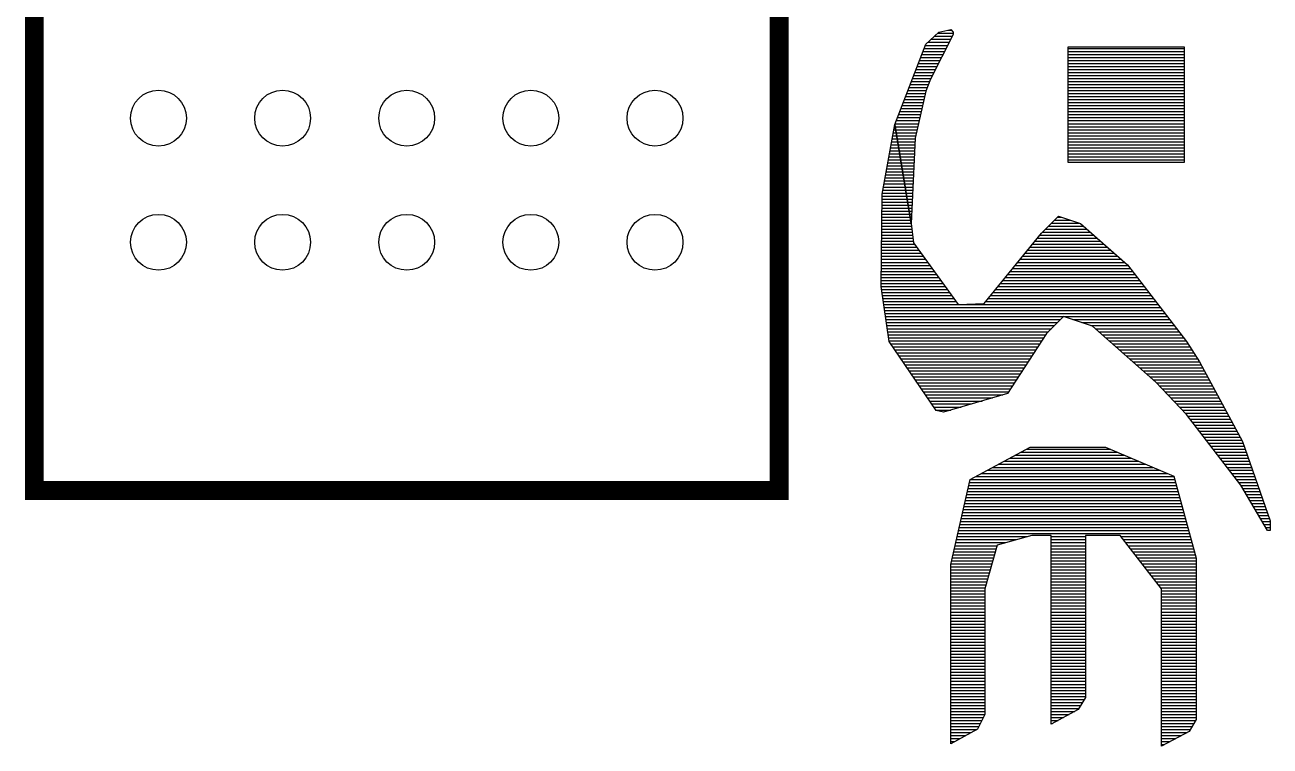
# Model space of a CAD drawing. Extents: x -25 to 108, y -8 to 51.
# Drawn here: x 50.29 to 60.32, y 21.72 to 27.53 of the extents above; entities that cross this region are included whole.
import ezdxf

# ---------------------------------------------------------------- set-up
doc = ezdxf.new("R2010")
doc.units = 0
doc.layers.add('BG_SILKBOTTOM20240221', color=40, linetype='CONTINUOUS')
doc.layers.add('PIN_BOTTOM', color=202, linetype='CONTINUOUS')

msp = doc.modelspace()

# ---------------------------------------------------------------- linework, layer by layer
at = {"layer": 'BG_SILKBOTTOM20240221', "const_width": 0.1524}
msp.add_lwpolyline([(56.365394, 31.781496), (50.365406, 31.781496), (50.365406, 23.781512), (56.365394, 23.781512), (56.365394, 31.781496)], dxfattribs=at)
at = {"layer": 'BG_SILKBOTTOM20240221'}
for points in [[(57.651142, 27.474672), (57.749186, 27.49423)], [(57.72404, 27.489404), (57.754266, 27.489404)], [(57.749186, 27.49423), (57.768998, 27.474672)], [(57.546748, 27.376882), (57.651142, 27.474672)], [(57.562496, 27.392376), (57.737248, 27.392376)], [(57.768998, 27.455114), (57.58561, 27.096212)], [(57.588658, 27.416506), (57.74944, 27.416506)], [(57.614566, 27.44089), (57.761886, 27.44089)], [(57.640474, 27.46502), (57.768998, 27.46502)], [(57.768998, 27.474672), (57.768998, 27.455114)], [(57.29859, 26.730706), (57.546748, 27.376882)], [(57.514998, 27.295094), (57.687464, 27.295094)], [(57.524396, 27.319224), (57.699656, 27.319224)], [(57.53354, 27.343608), (57.712102, 27.343608)], [(57.542938, 27.367738), (57.724294, 27.367738)], [(58.69559, 27.35707), (59.407552, 27.35707)], [(58.69559, 26.423874), (58.69559, 27.35707)], [(58.69559, 27.343608), (59.62904, 27.343608)], [(58.69559, 27.319224), (59.62904, 27.319224)], [(58.69559, 27.295094), (59.62904, 27.295094)], [(59.407552, 27.35707), (59.62904, 27.35707)], [(59.62904, 27.35707), (59.62904, 26.423874)], [(57.477914, 27.198066), (57.638188, 27.198066)], [(57.487058, 27.22245), (57.65038, 27.22245)], [(57.49671, 27.246834), (57.662826, 27.246834)], [(57.5056, 27.27071), (57.675018, 27.27071)], [(58.69559, 27.27071), (59.62904, 27.27071)], [(58.69559, 27.246834), (59.62904, 27.246834)], [(58.69559, 27.22245), (59.62904, 27.22245)], [(58.69559, 27.198066), (59.62904, 27.198066)], [(57.440576, 27.101038), (57.588658, 27.101038)], [(57.449974, 27.125168), (57.60085, 27.125168)], [(57.458864, 27.149552), (57.61355, 27.149552)], [(57.46877, 27.173682), (57.625742, 27.173682)], [(57.58561, 27.096212), (57.546748, 26.997914)], [(58.69559, 27.173682), (59.62904, 27.173682)], [(58.69559, 27.149552), (59.62904, 27.149552)], [(58.69559, 27.125168), (59.62904, 27.125168)], [(58.69559, 27.101038), (59.62904, 27.101038)], [(57.403238, 27.003756), (57.549034, 27.003756)], [(57.412636, 27.027886), (57.559194, 27.027886)], [(57.422034, 27.05227), (57.568338, 27.05227)], [(57.430924, 27.076654), (57.578498, 27.076654)], [(57.546748, 26.997914), (57.461912, 26.619454)], [(58.69559, 27.076654), (59.62904, 27.076654)], [(58.69559, 27.05227), (59.62904, 27.05227)], [(58.69559, 27.027886), (59.62904, 27.027886)], [(58.69559, 27.003756), (59.62904, 27.003756)], [(57.3659, 26.906982), (57.526682, 26.906982)], [(57.375044, 26.930858), (57.532016, 26.930858)], [(57.384442, 26.955242), (57.53735, 26.955242)], [(57.394094, 26.979372), (57.542684, 26.979372)], [(58.69559, 26.979372), (59.62904, 26.979372)], [(58.69559, 26.955242), (59.62904, 26.955242)], [(58.69559, 26.930858), (59.62904, 26.930858)], [(58.69559, 26.906982), (59.62904, 26.906982)], [(57.328816, 26.8097), (57.504838, 26.8097)], [(57.33796, 26.83383), (57.510172, 26.83383)], [(57.347104, 26.858214), (57.515506, 26.858214)], [(57.356756, 26.88209), (57.521348, 26.88209)], [(58.69559, 26.88209), (59.62904, 26.88209)], [(58.69559, 26.858214), (59.62904, 26.858214)], [(58.69559, 26.83383), (59.62904, 26.83383)], [(58.69559, 26.8097), (59.62904, 26.8097)], [(57.194704, 26.169366), (57.29859, 26.730706)], [(57.290462, 26.688034), (57.30494, 26.688034)], [(57.295034, 26.712418), (57.301638, 26.712418)], [(57.4294, 25.934162), (57.29859, 26.730706)], [(57.29859, 26.730706), (57.4294, 25.934162)], [(57.300622, 26.736802), (57.488582, 26.736802)], [(57.301892, 26.712418), (57.482994, 26.712418)], [(57.305702, 26.688034), (57.477406, 26.688034)], [(57.310274, 26.761186), (57.493916, 26.761186)], [(57.319672, 26.785316), (57.499504, 26.785316)], [(58.69559, 26.785316), (59.62904, 26.785316)], [(58.69559, 26.761186), (59.62904, 26.761186)], [(58.69559, 26.736802), (59.62904, 26.736802)], [(58.69559, 26.712418), (59.62904, 26.712418)], [(58.69559, 26.688034), (59.62904, 26.688034)], [(57.272682, 26.591006), (57.321196, 26.591006)], [(57.277254, 26.61539), (57.317386, 26.61539)], [(57.281826, 26.63952), (57.313322, 26.63952)], [(57.28589, 26.663904), (57.309258, 26.663904)], [(57.309766, 26.663904), (57.472072, 26.663904)], [(57.31383, 26.63952), (57.466484, 26.63952)], [(57.318148, 26.61539), (57.461912, 26.61539)], [(57.32145, 26.591006), (57.460642, 26.591006)], [(57.461912, 26.619454), (57.4294, 25.934162)], [(58.69559, 26.663904), (59.62904, 26.663904)], [(58.69559, 26.63952), (59.62904, 26.63952)], [(58.69559, 26.61539), (59.62904, 26.61539)], [(58.69559, 26.591006), (59.62904, 26.591006)], [(57.254648, 26.493978), (57.337198, 26.493978)], [(57.258966, 26.518362), (57.333134, 26.518362)], [(57.263538, 26.542238), (57.329324, 26.542238)], [(57.26811, 26.566622), (57.325514, 26.566622)], [(57.325768, 26.566622), (57.459626, 26.566622)], [(57.329578, 26.542238), (57.45861, 26.542238)], [(57.333642, 26.518362), (57.45734, 26.518362)], [(57.337706, 26.493978), (57.45607, 26.493978)], [(58.69559, 26.566622), (59.62904, 26.566622)], [(58.69559, 26.542238), (59.62904, 26.542238)], [(58.69559, 26.518362), (59.62904, 26.518362)], [(58.69559, 26.493978), (59.62904, 26.493978)], [(57.23636, 26.396696), (57.353454, 26.396696)], [(57.240932, 26.421334), (57.349136, 26.421334)], [(57.245504, 26.445464), (57.345326, 26.445464)], [(57.249822, 26.469848), (57.341262, 26.469848)], [(57.34177, 26.469848), (57.455054, 26.469848)], [(57.34558, 26.445464), (57.453784, 26.445464)], [(57.34939, 26.421334), (57.452768, 26.421334)], [(57.353708, 26.396696), (57.451498, 26.396696)], [(58.69559, 26.469848), (59.62904, 26.469848)], [(58.69559, 26.445464), (59.62904, 26.445464)], [(59.62904, 26.423874), (58.69559, 26.423874)], [(57.218326, 26.299668), (57.369202, 26.299668)], [(57.222644, 26.324052), (57.365138, 26.324052)], [(57.22747, 26.348182), (57.361074, 26.348182)], [(57.231788, 26.372566), (57.356756, 26.372566)], [(57.357518, 26.372566), (57.450482, 26.372566)], [(57.361582, 26.348182), (57.449212, 26.348182)], [(57.365646, 26.324052), (57.447942, 26.324052)], [(57.369964, 26.299668), (57.447434, 26.299668)], [(57.200546, 26.202386), (57.38495, 26.202386)], [(57.20461, 26.22677), (57.381394, 26.22677)], [(57.209182, 26.251154), (57.37733, 26.251154)], [(57.213754, 26.275538), (57.373266, 26.275538)], [(57.373266, 26.275538), (57.44591, 26.275538)], [(57.377584, 26.251154), (57.44464, 26.251154)], [(57.381394, 26.22677), (57.44337, 26.22677)], [(57.385458, 26.202386), (57.4421, 26.202386)], [(57.187846, 25.424892), (57.194704, 26.169366)], [(57.193688, 26.105612), (57.400952, 26.105612)], [(57.193942, 26.154126), (57.393078, 26.154126)], [(57.193942, 26.129996), (57.397142, 26.129996)], [(57.196228, 26.17851), (57.389014, 26.17851)], [(57.389776, 26.17851), (57.441592, 26.17851)], [(57.393586, 26.154126), (57.440068, 26.154126)], [(57.397396, 26.129996), (57.439052, 26.129996)], [(57.401206, 26.105612), (57.437528, 26.105612)], [(57.192926, 26.00833), (57.417208, 26.00833)], [(57.192926, 25.9842), (57.421018, 25.9842)], [(57.19318, 26.056844), (57.409334, 26.056844)], [(57.19318, 26.032714), (57.41289, 26.032714)], [(57.193688, 26.081228), (57.40527, 26.081228)], [(57.405524, 26.081228), (57.436258, 26.081228)], [(57.409588, 26.056844), (57.43575, 26.056844)], [(57.413398, 26.032714), (57.434226, 26.032714)], [(57.417462, 26.00833), (57.43321, 26.00833)], [(57.42178, 25.9842), (57.431686, 25.9842)], [(58.480198, 25.85593), (58.617358, 25.992836)], [(58.608722, 25.9842), (58.643266, 25.9842)], [(58.617358, 25.992836), (58.793634, 25.934162)], [(57.191656, 25.886918), (57.435242, 25.886918)], [(57.192164, 25.959816), (57.425082, 25.959816)], [(57.192164, 25.935686), (57.429146, 25.935686)], [(57.192164, 25.911048), (57.431686, 25.911048)], [(57.425336, 25.959816), (57.430924, 25.959816)], [(57.4294, 25.935686), (57.429908, 25.935686)], [(57.4294, 25.934162), (57.448958, 25.777698)], [(58.511694, 25.886918), (58.846974, 25.886918)], [(58.536078, 25.911048), (58.819288, 25.911048)], [(58.560208, 25.935686), (58.789316, 25.935686)], [(58.584592, 25.959816), (58.716418, 25.959816)], [(58.793634, 25.934162), (59.172602, 25.601168)], [(57.19064, 25.790144), (57.447434, 25.790144)], [(57.191402, 25.838658), (57.44083, 25.838658)], [(57.191402, 25.814274), (57.444386, 25.814274)], [(57.191656, 25.862534), (57.43829, 25.862534)], [(58.016902, 25.287986), (58.480198, 25.85593)], [(58.426604, 25.790144), (58.957718, 25.790144)], [(58.446162, 25.814274), (58.930286, 25.814274)], [(58.465974, 25.838658), (58.902092, 25.838658)], [(58.48731, 25.862534), (58.874406, 25.862534)], [(57.189878, 25.692862), (57.510172, 25.692862)], [(57.190386, 25.741376), (57.474866, 25.741376)], [(57.190386, 25.716992), (57.492392, 25.716992)], [(57.19064, 25.76576), (57.457086, 25.76576)], [(57.448958, 25.777698), (57.80786, 25.281382)], [(58.347102, 25.692862), (59.067954, 25.692862)], [(58.367168, 25.716992), (59.040522, 25.716992)], [(58.38698, 25.741376), (59.012836, 25.741376)], [(58.406792, 25.76576), (58.985404, 25.76576)], [(57.189116, 25.59558), (57.580022, 25.59558)], [(57.18937, 25.644348), (57.545224, 25.644348)], [(57.18937, 25.619964), (57.562496, 25.619964)], [(57.189878, 25.668478), (57.52719, 25.668478)], [(58.267854, 25.59558), (59.176158, 25.59558)], [(58.287666, 25.619964), (59.150758, 25.619964)], [(58.307478, 25.644348), (59.123072, 25.644348)], [(58.32729, 25.668478), (59.09564, 25.668478)], [(59.172602, 25.601168), (59.648852, 24.981154)], [(57.188354, 25.498806), (57.65038, 25.498806)], [(57.188862, 25.547066), (57.615328, 25.547066)], [(57.188862, 25.522682), (57.633362, 25.522682)], [(57.189116, 25.571196), (57.597802, 25.571196)], [(58.188606, 25.498806), (59.251088, 25.498806)], [(58.208418, 25.522682), (59.232292, 25.522682)], [(58.228484, 25.547066), (59.21375, 25.547066)], [(58.248296, 25.571196), (59.194954, 25.571196)], [(57.187846, 25.450292), (57.68594, 25.450292)], [(57.187846, 25.425654), (57.702958, 25.425654)], [(57.25287, 24.981154), (57.187846, 25.424892)], [(57.188354, 25.474422), (57.667906, 25.474422)], [(57.191656, 25.401524), (57.720738, 25.401524)], [(58.109612, 25.401524), (59.32551, 25.401524)], [(58.129424, 25.425654), (59.307222, 25.425654)], [(58.149236, 25.450292), (59.288426, 25.450292)], [(58.168794, 25.474422), (59.269376, 25.474422)], [(57.194958, 25.37714), (57.738518, 25.37714)], [(57.198514, 25.35301), (57.756044, 25.35301)], [(57.202324, 25.328626), (57.77357, 25.328626)], [(57.205626, 25.304496), (57.791096, 25.304496)], [(57.80786, 25.281382), (58.016902, 25.287986)], [(58.03011, 25.304496), (59.40044, 25.304496)], [(58.049922, 25.328626), (59.38139, 25.328626)], [(58.069734, 25.35301), (59.363102, 25.35301)], [(58.0898, 25.37714), (59.344306, 25.37714)], [(57.209182, 25.280112), (59.418982, 25.280112)], [(57.212992, 25.255728), (59.43727, 25.255728)], [(57.216294, 25.231344), (59.45632, 25.231344)], [(57.21985, 25.207214), (59.474862, 25.207214)], [(57.22366, 25.18283), (58.65622, 25.18283)], [(58.656474, 25.183592), (58.539126, 25.066244)], [(58.891424, 25.105106), (58.656474, 25.183592)], [(58.657998, 25.18283), (59.493404, 25.18283)], [(57.226962, 25.158954), (58.631836, 25.158954)], [(57.230518, 25.13457), (58.607706, 25.13457)], [(57.234328, 25.110186), (58.583068, 25.110186)], [(57.23763, 25.085802), (58.558938, 25.085802)], [(58.73115, 25.158954), (59.512454, 25.158954)], [(58.803794, 25.13457), (59.530996, 25.13457)], [(58.876438, 25.110186), (59.549284, 25.110186)], [(59.400694, 24.654764), (58.891424, 25.105106)], [(58.913776, 25.085802), (59.56808, 25.085802)], [(57.241694, 25.061672), (58.534554, 25.061672)], [(57.244742, 25.037288), (58.513726, 25.037288)], [(57.248298, 25.013158), (58.497978, 25.013158)], [(57.252362, 24.988774), (58.482484, 24.988774)], [(57.63133, 24.426418), (57.25287, 24.981154)], [(58.519568, 25.046432), (58.206386, 24.563324)], [(58.539126, 25.066244), (58.519568, 25.046432)], [(58.940954, 25.061672), (59.58713, 25.061672)], [(58.968386, 25.037288), (59.605418, 25.037288)], [(58.996072, 25.013158), (59.624214, 25.013158)], [(59.02325, 24.988774), (59.642756, 24.988774)], [(59.648852, 24.981154), (59.7535, 24.818086)], [(57.264554, 24.964644), (58.46699, 24.964644)], [(57.28081, 24.940006), (58.450734, 24.940006)], [(57.29732, 24.915876), (58.434986, 24.915876)], [(57.314084, 24.891492), (58.419238, 24.891492)], [(59.050682, 24.964644), (59.659266, 24.964644)], [(59.078368, 24.940006), (59.67476, 24.940006)], [(59.1058, 24.915876), (59.690762, 24.915876)], [(59.132978, 24.891492), (59.706256, 24.891492)], [(57.330594, 24.867362), (58.403744, 24.867362)], [(57.347104, 24.842978), (58.387996, 24.842978)], [(57.363614, 24.819102), (58.371994, 24.819102)], [(57.380632, 24.794718), (58.3565, 24.794718)], [(59.160664, 24.867362), (59.72175, 24.867362)], [(59.188096, 24.842978), (59.73699, 24.842978)], [(59.215274, 24.819102), (59.752484, 24.819102)], [(59.24296, 24.794718), (59.765692, 24.794718)], [(59.7535, 24.818086), (60.099194, 24.178006)], [(57.397142, 24.770334), (58.341006, 24.770334)], [(57.413398, 24.74595), (58.32475, 24.74595)], [(57.429908, 24.72182), (58.309002, 24.72182)], [(57.446672, 24.697436), (58.293508, 24.697436)], [(59.270392, 24.770334), (59.779154, 24.770334)], [(59.298078, 24.74595), (59.792108, 24.74595)], [(59.325256, 24.72182), (59.805316, 24.72182)], [(59.352688, 24.697436), (59.81827, 24.697436)], [(57.463182, 24.673306), (58.278014, 24.673306)], [(57.479692, 24.648922), (58.262012, 24.648922)], [(57.49671, 24.624538), (58.246264, 24.624538)], [(57.51322, 24.600154), (58.23077, 24.600154)], [(59.380374, 24.673306), (59.831478, 24.673306)], [(59.648852, 24.393398), (59.400694, 24.654764)], [(59.406536, 24.648922), (59.84494, 24.648922)], [(59.42965, 24.624538), (59.85764, 24.624538)], [(59.45251, 24.600154), (59.870848, 24.600154)], [(57.52973, 24.576024), (58.215022, 24.576024)], [(57.545986, 24.55164), (58.166762, 24.55164)], [(57.562496, 24.52751), (58.083704, 24.52751)], [(57.579006, 24.503126), (58.000138, 24.503126)], [(57.595516, 24.47925), (57.916318, 24.47925)], [(58.206386, 24.563324), (57.690258, 24.41321)], [(59.475878, 24.576024), (59.883802, 24.576024)], [(59.498992, 24.55164), (59.89701, 24.55164)], [(59.521852, 24.52751), (59.910472, 24.52751)], [(59.544966, 24.503126), (59.923426, 24.503126)], [(59.567826, 24.47925), (59.936634, 24.47925)], [(57.612026, 24.454358), (57.83326, 24.454358)], [(57.629044, 24.430482), (57.749948, 24.430482)], [(57.690258, 24.41321), (57.63133, 24.426418)], [(59.59094, 24.454358), (59.94908, 24.454358)], [(59.614054, 24.430482), (59.962542, 24.430482)], [(59.636914, 24.406098), (59.97575, 24.406098)], [(60.08624, 23.825708), (59.648852, 24.393398)], [(59.657996, 24.381968), (59.988704, 24.381968)], [(59.677046, 24.357584), (60.001912, 24.357584)], [(59.695588, 24.333454), (60.014866, 24.333454)], [(59.713876, 24.30907), (60.028328, 24.30907)], [(59.732672, 24.284686), (60.041536, 24.284686)], [(59.751722, 24.260302), (60.054236, 24.260302)], [(59.770518, 24.236172), (60.067444, 24.236172)], [(59.788806, 24.211788), (60.080906, 24.211788)], [(59.807602, 24.187658), (60.09386, 24.187658)], [(60.099194, 24.178006), (60.32119, 23.53818)], [(57.90565, 23.871174), (58.388758, 24.13254)], [(58.311542, 24.09063), (59.093862, 24.09063)], [(58.355992, 24.114506), (59.03722, 24.114506)], [(58.388758, 24.13254), (58.460386, 24.13254)], [(58.460386, 24.13254), (58.996072, 24.13254)], [(58.996072, 24.13254), (59.544458, 23.89759)], [(59.826398, 24.163274), (60.10402, 24.163274)], [(59.845194, 24.13889), (60.112148, 24.13889)], [(59.863736, 24.114506), (60.121038, 24.114506)], [(59.882278, 24.09063), (60.129166, 24.09063)], [(58.131964, 23.993602), (59.320684, 23.993602)], [(58.176668, 24.017732), (59.263534, 24.017732)], [(58.221626, 24.042116), (59.206892, 24.042116)], [(58.26633, 24.066246), (59.15025, 24.066246)], [(59.901328, 24.066246), (60.137802, 24.066246)], [(59.919616, 24.042116), (60.14593, 24.042116)], [(59.938412, 24.017732), (60.15482, 24.017732)], [(59.957462, 23.993602), (60.163202, 23.993602)], [(57.952132, 23.89632), (59.544458, 23.89632)], [(57.996836, 23.92045), (59.49061, 23.92045)], [(58.041794, 23.944834), (59.433714, 23.944834)], [(58.086752, 23.968964), (59.377072, 23.968964)], [(59.544458, 23.89759), (59.72683, 23.237952)], [(59.976258, 23.968964), (60.17133, 23.968964)], [(59.994546, 23.944834), (60.179458, 23.944834)], [(60.013342, 23.92045), (60.188348, 23.92045)], [(60.032138, 23.89632), (60.19673, 23.89632)], [(57.749186, 23.185628), (57.90565, 23.871174)], [(57.888886, 23.799038), (59.571382, 23.799038)], [(57.894728, 23.823422), (59.564778, 23.823422)], [(57.900062, 23.847806), (59.558174, 23.847806)], [(57.907174, 23.871936), (59.551316, 23.871936)], [(60.05068, 23.871936), (60.205112, 23.871936)], [(60.069476, 23.847806), (60.213494, 23.847806)], [(60.301378, 23.460202), (60.08624, 23.825708)], [(60.08751, 23.823422), (60.22213, 23.823422)], [(60.102242, 23.799038), (60.230512, 23.799038)], [(57.861454, 23.67788), (59.60491, 23.67788)], [(57.867042, 23.702264), (59.598306, 23.702264)], [(57.87263, 23.726394), (59.591956, 23.726394)], [(57.877964, 23.750778), (59.58459, 23.750778)], [(57.883552, 23.774654), (59.57824, 23.774654)], [(60.116466, 23.774654), (60.238894, 23.774654)], [(60.13069, 23.750778), (60.247276, 23.750778)], [(60.144914, 23.726394), (60.256166, 23.726394)], [(60.159138, 23.702264), (60.264294, 23.702264)], [(60.17387, 23.67788), (60.27293, 23.67788)], [(57.839356, 23.580598), (59.632088, 23.580598)], [(57.845198, 23.604982), (59.62523, 23.604982)], [(57.850532, 23.629112), (59.618372, 23.629112)], [(57.85612, 23.653496), (59.611768, 23.653496)], [(60.18784, 23.653496), (60.281058, 23.653496)], [(60.20181, 23.629112), (60.289694, 23.629112)], [(60.216542, 23.604982), (60.297822, 23.604982)], [(60.230766, 23.580598), (60.306458, 23.580598)], [(57.817004, 23.483316), (59.658758, 23.483316)], [(57.822846, 23.507954), (59.652154, 23.507954)], [(57.828434, 23.532084), (59.645296, 23.532084)], [(57.834022, 23.556468), (59.638946, 23.556468)], [(60.245498, 23.556468), (60.314586, 23.556468)], [(60.259214, 23.532084), (60.32119, 23.532084)], [(60.273438, 23.507954), (60.32119, 23.507954)], [(60.28817, 23.483316), (60.32119, 23.483316)], [(60.32119, 23.53818), (60.32119, 23.460202)], [(57.794906, 23.386542), (58.278522, 23.386542)], [(57.800494, 23.410926), (58.365644, 23.410926)], [(57.806082, 23.434802), (59.672474, 23.434802)], [(57.811924, 23.459186), (59.665362, 23.459186)], [(58.401966, 23.420832), (58.121296, 23.3426)], [(58.55843, 23.420832), (58.401966, 23.420832)], [(58.55843, 21.89988), (58.55843, 23.420832)], [(58.55843, 23.410926), (58.833004, 23.410926)], [(58.55843, 23.386542), (58.833004, 23.386542)], [(59.113674, 23.420832), (58.833004, 23.420832)], [(58.833004, 23.420832), (58.833004, 22.115526)], [(59.446414, 22.990302), (59.113674, 23.420832)], [(59.121802, 23.410926), (59.679078, 23.410926)], [(59.14009, 23.386542), (59.685682, 23.386542)], [(60.32119, 23.460202), (60.301378, 23.460202)], [(57.772554, 23.28926), (58.106564, 23.28926)], [(57.778396, 23.313644), (58.113422, 23.313644)], [(57.78373, 23.338028), (58.119772, 23.338028)], [(57.789572, 23.362412), (58.191908, 23.362412)], [(58.121296, 23.3426), (58.023506, 22.990302)], [(58.55843, 23.362412), (58.833004, 23.362412)], [(58.55843, 23.338028), (58.833004, 23.338028)], [(58.55843, 23.313644), (58.833004, 23.313644)], [(58.55843, 23.28926), (58.833004, 23.28926)], [(59.15914, 23.362412), (59.69254, 23.362412)], [(59.17819, 23.338028), (59.699144, 23.338028)], [(59.196986, 23.313644), (59.706256, 23.313644)], [(59.215782, 23.28926), (59.71286, 23.28926)], [(57.749186, 21.742908), (57.749186, 23.185628)], [(57.750202, 23.192232), (58.079386, 23.192232)], [(57.756044, 23.216616), (58.086244, 23.216616)], [(57.761632, 23.240746), (58.093102, 23.240746)], [(57.767474, 23.26513), (58.09996, 23.26513)], [(58.55843, 23.26513), (58.833004, 23.26513)], [(58.55843, 23.240746), (58.833004, 23.240746)], [(58.55843, 23.216616), (58.833004, 23.216616)], [(58.55843, 23.192232), (58.833004, 23.192232)], [(59.23407, 23.26513), (59.71921, 23.26513)], [(59.252866, 23.240746), (59.726322, 23.240746)], [(59.271916, 23.216616), (59.72683, 23.216616)], [(59.290712, 23.192232), (59.72683, 23.192232)], [(59.72683, 23.237952), (59.72683, 23.185628)], [(59.72683, 23.185628), (59.72683, 21.938996)], [(57.749186, 23.167848), (58.072782, 23.167848)], [(57.749186, 23.143464), (58.066178, 23.143464)], [(57.749186, 23.119334), (58.05932, 23.119334)], [(57.749186, 23.09495), (58.052462, 23.09495)], [(58.55843, 23.167848), (58.833004, 23.167848)], [(58.55843, 23.143464), (58.833004, 23.143464)], [(58.55843, 23.119334), (58.833004, 23.119334)], [(58.55843, 23.09495), (58.833004, 23.09495)], [(59.309762, 23.167848), (59.72683, 23.167848)], [(59.32805, 23.143464), (59.72683, 23.143464)], [(59.346846, 23.119334), (59.72683, 23.119334)], [(59.365388, 23.09495), (59.72683, 23.09495)], [(57.749186, 23.071074), (58.045604, 23.071074)], [(57.749186, 23.04669), (58.039254, 23.04669)], [(57.749186, 23.02256), (58.032142, 23.02256)], [(57.749186, 22.997922), (58.025792, 22.997922)], [(57.749186, 22.973792), (58.023506, 22.973792)], [(58.023506, 22.990302), (58.023506, 21.977858)], [(58.55843, 23.071074), (58.833004, 23.071074)], [(58.55843, 23.04669), (58.833004, 23.04669)], [(58.55843, 23.02256), (58.833004, 23.02256)], [(58.55843, 22.997922), (58.833004, 22.997922)], [(58.55843, 22.973792), (58.833004, 22.973792)], [(59.384438, 23.071074), (59.72683, 23.071074)], [(59.403234, 23.04669), (59.72683, 23.04669)], [(59.421776, 23.02256), (59.72683, 23.02256)], [(59.440826, 22.997922), (59.72683, 22.997922)], [(59.446414, 21.723858), (59.446414, 22.990302)], [(59.446414, 22.973792), (59.72683, 22.973792)], [(57.749186, 22.949408), (58.023506, 22.949408)], [(57.749186, 22.925278), (58.023506, 22.925278)], [(57.749186, 22.900894), (58.023506, 22.900894)], [(57.749186, 22.876764), (58.023506, 22.876764)], [(58.55843, 22.949408), (58.833004, 22.949408)], [(58.55843, 22.925278), (58.833004, 22.925278)], [(58.55843, 22.900894), (58.833004, 22.900894)], [(58.55843, 22.876764), (58.833004, 22.876764)], [(59.446414, 22.949408), (59.72683, 22.949408)], [(59.446414, 22.925278), (59.72683, 22.925278)], [(59.446414, 22.900894), (59.72683, 22.900894)], [(59.446414, 22.876764), (59.72683, 22.876764)], [(57.749186, 22.85238), (58.023506, 22.85238)], [(57.749186, 22.827996), (58.023506, 22.827996)], [(57.749186, 22.803612), (58.023506, 22.803612)], [(57.749186, 22.779482), (58.023506, 22.779482)], [(58.55843, 22.85238), (58.833004, 22.85238)], [(58.55843, 22.827996), (58.833004, 22.827996)], [(58.55843, 22.803612), (58.833004, 22.803612)], [(58.55843, 22.779482), (58.833004, 22.779482)], [(59.446414, 22.85238), (59.72683, 22.85238)], [(59.446414, 22.827996), (59.72683, 22.827996)], [(59.446414, 22.803612), (59.72683, 22.803612)], [(59.446414, 22.779482), (59.72683, 22.779482)], [(57.749186, 22.755098), (58.023506, 22.755098)], [(57.749186, 22.731222), (58.023506, 22.731222)], [(57.749186, 22.706838), (58.023506, 22.706838)], [(57.749186, 22.682454), (58.023506, 22.682454)], [(58.55843, 22.755098), (58.833004, 22.755098)], [(58.55843, 22.731222), (58.833004, 22.731222)], [(58.55843, 22.706838), (58.833004, 22.706838)], [(58.55843, 22.682454), (58.833004, 22.682454)], [(59.446414, 22.755098), (59.72683, 22.755098)], [(59.446414, 22.731222), (59.72683, 22.731222)], [(59.446414, 22.706838), (59.72683, 22.706838)], [(59.446414, 22.682454), (59.72683, 22.682454)], [(57.749186, 22.65807), (58.023506, 22.65807)], [(57.749186, 22.63394), (58.023506, 22.63394)], [(57.749186, 22.609556), (58.023506, 22.609556)], [(57.749186, 22.585426), (58.023506, 22.585426)], [(58.55843, 22.65807), (58.833004, 22.65807)], [(58.55843, 22.63394), (58.833004, 22.63394)], [(58.55843, 22.609556), (58.833004, 22.609556)], [(58.55843, 22.585426), (58.833004, 22.585426)], [(59.446414, 22.65807), (59.72683, 22.65807)], [(59.446414, 22.63394), (59.72683, 22.63394)], [(59.446414, 22.609556), (59.72683, 22.609556)], [(59.446414, 22.585426), (59.72683, 22.585426)], [(57.749186, 22.561042), (58.023506, 22.561042)], [(57.749186, 22.536912), (58.023506, 22.536912)], [(57.749186, 22.512274), (58.023506, 22.512274)], [(57.749186, 22.488144), (58.023506, 22.488144)], [(58.55843, 22.561042), (58.833004, 22.561042)], [(58.55843, 22.536912), (58.833004, 22.536912)], [(58.55843, 22.512274), (58.833004, 22.512274)], [(58.55843, 22.488144), (58.833004, 22.488144)], [(59.446414, 22.561042), (59.72683, 22.561042)], [(59.446414, 22.536912), (59.72683, 22.536912)], [(59.446414, 22.512274), (59.72683, 22.512274)], [(59.446414, 22.488144), (59.72683, 22.488144)], [(57.749186, 22.46376), (58.023506, 22.46376)], [(57.749186, 22.43963), (58.023506, 22.43963)], [(57.749186, 22.415246), (58.023506, 22.415246)], [(57.749186, 22.39137), (58.023506, 22.39137)], [(58.55843, 22.46376), (58.833004, 22.46376)], [(58.55843, 22.43963), (58.833004, 22.43963)], [(58.55843, 22.415246), (58.833004, 22.415246)], [(58.55843, 22.39137), (58.833004, 22.39137)], [(59.446414, 22.46376), (59.72683, 22.46376)], [(59.446414, 22.43963), (59.72683, 22.43963)], [(59.446414, 22.415246), (59.72683, 22.415246)], [(59.446414, 22.39137), (59.72683, 22.39137)], [(57.749186, 22.366986), (58.023506, 22.366986)], [(57.749186, 22.342602), (58.023506, 22.342602)], [(57.749186, 22.318218), (58.023506, 22.318218)], [(57.749186, 22.294088), (58.023506, 22.294088)], [(58.55843, 22.366986), (58.833004, 22.366986)], [(58.55843, 22.342602), (58.833004, 22.342602)], [(58.55843, 22.318218), (58.833004, 22.318218)], [(58.55843, 22.294088), (58.833004, 22.294088)], [(59.446414, 22.366986), (59.72683, 22.366986)], [(59.446414, 22.342602), (59.72683, 22.342602)], [(59.446414, 22.318218), (59.72683, 22.318218)], [(59.446414, 22.294088), (59.72683, 22.294088)], [(57.749186, 22.269704), (58.023506, 22.269704)], [(57.749186, 22.245574), (58.023506, 22.245574)], [(57.749186, 22.22119), (58.023506, 22.22119)], [(57.749186, 22.196806), (58.023506, 22.196806)], [(57.749186, 22.172422), (58.023506, 22.172422)], [(58.55843, 22.269704), (58.833004, 22.269704)], [(58.55843, 22.245574), (58.833004, 22.245574)], [(58.55843, 22.22119), (58.833004, 22.22119)], [(58.55843, 22.196806), (58.833004, 22.196806)], [(58.55843, 22.172422), (58.833004, 22.172422)], [(59.446414, 22.269704), (59.72683, 22.269704)], [(59.446414, 22.245574), (59.72683, 22.245574)], [(59.446414, 22.22119), (59.72683, 22.22119)], [(59.446414, 22.196806), (59.72683, 22.196806)], [(59.446414, 22.172422), (59.72683, 22.172422)], [(57.749186, 22.148292), (58.023506, 22.148292)], [(57.749186, 22.123908), (58.023506, 22.123908)], [(57.749186, 22.099778), (58.023506, 22.099778)], [(57.749186, 22.075394), (58.023506, 22.075394)], [(58.55843, 22.148292), (58.833004, 22.148292)], [(58.55843, 22.123908), (58.833004, 22.123908)], [(58.55843, 22.099778), (58.824114, 22.099778)], [(58.55843, 22.075394), (58.809128, 22.075394)], [(58.833004, 22.115526), (58.774076, 22.017482)], [(59.446414, 22.148292), (59.72683, 22.148292)], [(59.446414, 22.123908), (59.72683, 22.123908)], [(59.446414, 22.099778), (59.72683, 22.099778)], [(59.446414, 22.075394), (59.72683, 22.075394)], [(57.749186, 22.051518), (58.023506, 22.051518)], [(57.749186, 22.026626), (58.023506, 22.026626)], [(57.749186, 22.00275), (58.023506, 22.00275)], [(57.749186, 21.978366), (58.023506, 21.978366)], [(58.023506, 21.977858), (57.964832, 21.86051)], [(58.55843, 22.051518), (58.79465, 22.051518)], [(58.55843, 22.026626), (58.779918, 22.026626)], [(58.774076, 22.017482), (58.55843, 21.89988)], [(58.55843, 22.00275), (58.74766, 22.00275)], [(58.55843, 21.978366), (58.702448, 21.978366)], [(59.446414, 22.051518), (59.72683, 22.051518)], [(59.446414, 22.026626), (59.72683, 22.026626)], [(59.446414, 22.00275), (59.72683, 22.00275)], [(59.446414, 21.978366), (59.72683, 21.978366)], [(57.749186, 21.954236), (58.011822, 21.954236)], [(57.749186, 21.929852), (57.999376, 21.929852)], [(57.749186, 21.905722), (57.987438, 21.905722)], [(57.749186, 21.881338), (57.974992, 21.881338)], [(58.55843, 21.954236), (58.657998, 21.954236)], [(58.55843, 21.929852), (58.613548, 21.929852)], [(58.55843, 21.905722), (58.569352, 21.905722)], [(59.446414, 21.954236), (59.72683, 21.954236)], [(59.446414, 21.929852), (59.72175, 21.929852)], [(59.446414, 21.905722), (59.707526, 21.905722)], [(59.446414, 21.881338), (59.69254, 21.881338)], [(59.72683, 21.938996), (59.66841, 21.840698)], [(57.964832, 21.86051), (57.749186, 21.742908)], [(57.749186, 21.856954), (57.958228, 21.856954)], [(57.749186, 21.83257), (57.913778, 21.83257)], [(57.749186, 21.80844), (57.869582, 21.80844)], [(57.749186, 21.784056), (57.824878, 21.784056)], [(59.446414, 21.856954), (59.678062, 21.856954)], [(59.66841, 21.840698), (59.446414, 21.723858)], [(59.446414, 21.83257), (59.652916, 21.83257)], [(59.446414, 21.80844), (59.606942, 21.80844)], [(59.446414, 21.784056), (59.561476, 21.784056)], [(57.749186, 21.759926), (57.780428, 21.759926)], [(59.446414, 21.759926), (59.515502, 21.759926)], [(59.446414, 21.735542), (59.46902, 21.735542)]]:
    msp.add_lwpolyline(points, dxfattribs=at)
at = {"layer": 'PIN_BOTTOM'}
for centre in [(51.365404, 26.781506), (52.365402, 26.781506), (53.3654, 26.781506), (54.365398, 26.781506), (55.365396, 26.781506), (51.365404, 25.781508), (52.365402, 25.781508), (53.3654, 25.781508), (54.365398, 25.781508), (55.365396, 25.781508)]:
    msp.add_circle(centre, 0.225044, dxfattribs=at)

doc.saveas('drawing.dxf')
